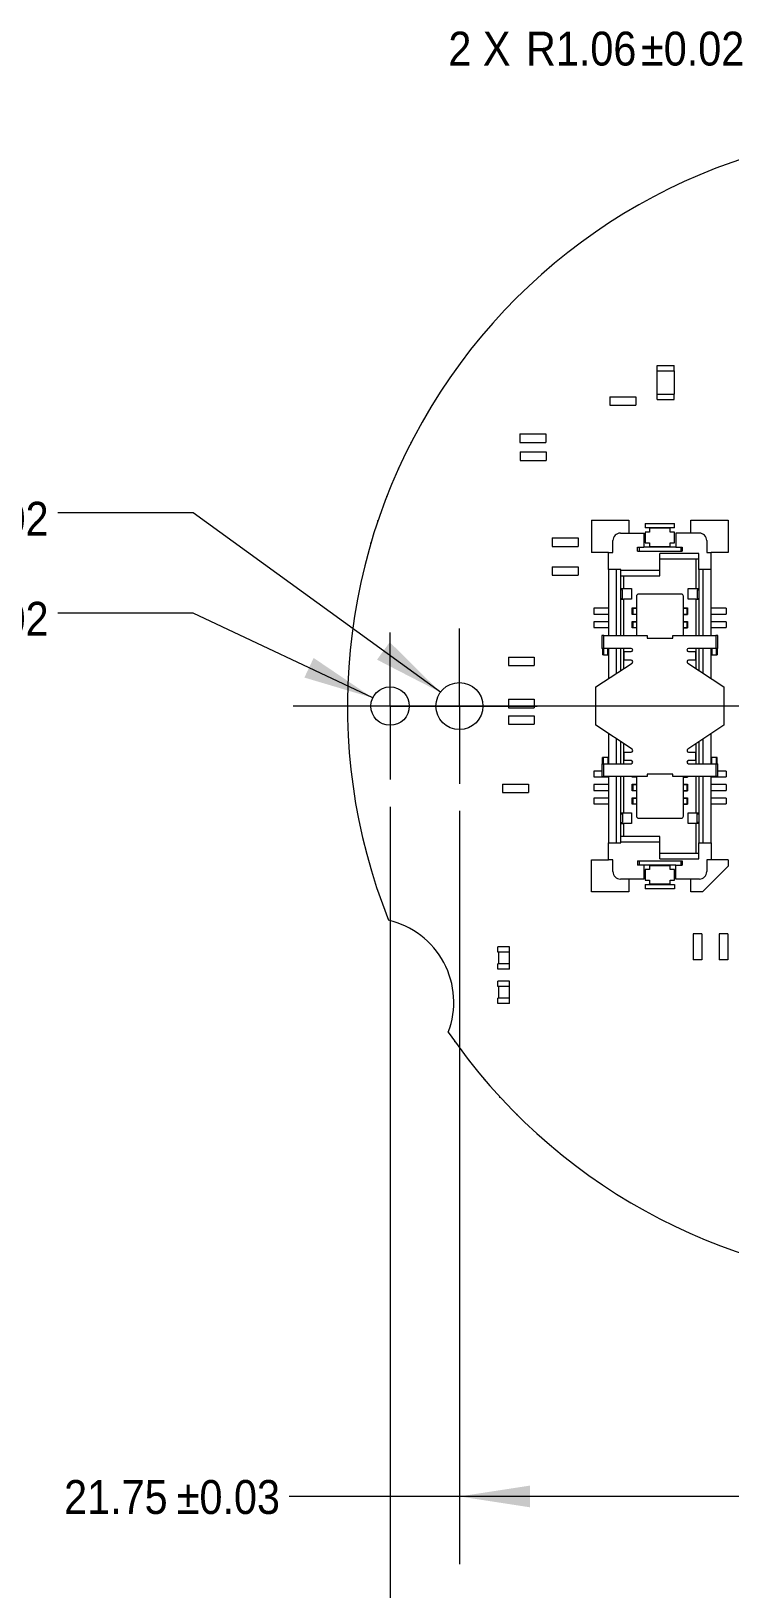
# Model space of a CAD drawing. Header units: millimetres. Extents: x 11 to 421, y 5 to 275.
# Drawn here: x 82.2 to 115, y 47.7 to 120.7 of the extents above; entities that cross this region are included whole.
import ezdxf

# ---------------------------------------------------------------- set-up
doc = ezdxf.new("R2010")
doc.units = ezdxf.units.MM
doc.header["$PDSIZE"] = -1
doc.styles.add('SLDTEXTSTYLE0', font='GOTHIC.TTF', dxfattribs={"width": 0.913})
doc.dimstyles.new('SLDDIMSTYLE1', dxfattribs={"dimtxt": 1.5875, "dimasz": 3.302, "dimexe": 0, "dimexo": 0.0625, "dimgap": 0.396875, "dimtad": 0, "dimtih": 1, "dimtoh": 1, "dimrnd": 1e-09, "dimzin": 4, "dimdsep": 46, "dimtxsty": 'SLDTEXTSTYLE0', "dimsah": 1, "dimcen": 0, "dimadec": 0, "dimazin": 1, "dimtol": 1, "dimtp": 0.02, "dimtm": 0.02, "dimtfac": 1, "dimtofl": 0, "dimtmove": 0, "dimatfit": 3, "dimfxl": 0, "dimfrac": 2, "dimtolj": 1, "dimarcsym": 0})
doc.dimstyles.new('SLDDIMSTYLE2', dxfattribs={"dimtxt": 1.5875, "dimasz": 3.302, "dimexe": 0, "dimexo": 0.0625, "dimgap": 0.396875, "dimtad": 0, "dimtih": 1, "dimtoh": 1, "dimrnd": 1e-09, "dimzin": 12, "dimdsep": 46, "dimtxsty": 'SLDTEXTSTYLE0', "dimsah": 1, "dimcen": 0.09, "dimadec": 0, "dimazin": 3, "dimtol": 1, "dimtp": 0.03, "dimtm": 0.03, "dimtfac": 1, "dimtofl": 0, "dimtmove": 0, "dimatfit": 3, "dimfxl": 0, "dimfrac": 2, "dimtolj": 1, "dimarcsym": 0})
doc.dimstyles.new('SLDDIMSTYLE3', dxfattribs={"dimtxt": 1.5875, "dimasz": 3.302, "dimexe": 0, "dimexo": 0.0625, "dimgap": 0.396875, "dimtad": 0, "dimtih": 1, "dimtoh": 1, "dimrnd": 1e-09, "dimzin": 12, "dimdsep": 46, "dimtxsty": 'SLDTEXTSTYLE0', "dimsah": 1, "dimcen": 0, "dimadec": 0, "dimazin": 3, "dimtol": 1, "dimtp": 0.02, "dimtm": 0.02, "dimtfac": 1, "dimtofl": 0, "dimtmove": 1, "dimatfit": 3, "dimfxl": 0, "dimfrac": 2, "dimtolj": 1, "dimarcsym": 0})

# ---------------------------------------------------------------- blocks, each defined once
blk = doc.blocks.new('_D_1')
at = {"color": 7, "linetype": 'Continuous', "lineweight": 0}
for p, q in [((89.811, 93.412), (83.461, 93.412)), ((98.217, 89.439), (89.811, 93.412))]:
    blk.add_line(p, q, dxfattribs=at)
blk.add_solid([(98.217, 89.439), (95.449, 91.309), (95.015, 90.391)], dxfattribs=at)
at = {"color": 7, "linetype": 'Continuous', "lineweight": 0, "char_height": 1.5875, "attachment_point": 1, "style": 'SLDTEXTSTYLE0'}
for s, insert in [('2 X ', (68.058, 93.937, -1.534)), ('%%c', (71.694, 93.913, -1.534)), ('1.80', (74.088, 93.937, -1.534)), ('±0.02', (78.193, 93.937, -1.534))]:
    blk.add_mtext(s, dxfattribs=dict(at, insert=insert))
blk = doc.blocks.new('_D_2')
at = {"color": 7, "linetype": 'Continuous', "lineweight": 0}
for p, q in [((89.811, 98.097), (83.461, 98.097)), ((101.39, 89.7), (89.811, 98.097))]:
    blk.add_line(p, q, dxfattribs=at)
blk.add_solid([(101.39, 89.7), (99.015, 92.05), (98.419, 91.228)], dxfattribs=at)
at = {"color": 7, "linetype": 'Continuous', "lineweight": 0, "char_height": 1.5875, "attachment_point": 1, "style": 'SLDTEXTSTYLE0'}
for s, insert in [('2 X ', (68.058, 98.623, -1.534)), ('%%c', (71.694, 98.599, -1.534)), ('2.20', (74.088, 98.623, -1.534)), ('±0.02', (78.193, 98.623, -1.534))]:
    blk.add_mtext(s, dxfattribs=dict(at, insert=insert))
blk = doc.blocks.new('_D_3')
at = {"color": 7, "linetype": 'Continuous', "lineweight": 0}
for p, q in [((99.031, 84.345), (99.031, 30.873)), ((124.031, 58.244), (124.031, 30.873)), ((99.031, 34.048), (106.597, 34.048)), ((124.031, 34.048), (114.211, 34.048))]:
    blk.add_line(p, q, dxfattribs=at)
for points in [[(99.031, 34.048), (102.333, 33.54), (102.333, 34.556)], [(124.031, 34.048), (120.729, 34.556), (120.729, 33.54)]]:
    blk.add_solid(points, dxfattribs=at)
at = {"color": 7, "linetype": 'Continuous', "lineweight": 0, "char_height": 1.5875, "attachment_point": 1, "style": 'SLDTEXTSTYLE0'}
for s, insert in [('25', (106.597, 34.815, -1.534)), ('±0.03', (108.943, 34.815, -1.534))]:
    blk.add_mtext(s, dxfattribs=dict(at, insert=insert))
blk = doc.blocks.new('_D_4')
at = {"color": 7, "linetype": 'Continuous', "lineweight": 0}
for p, q in [((102.281, 84.145), (102.281, 48.873)), ((124.031, 58.244), (124.031, 48.873)), ((102.281, 52.048), (94.303, 52.048)), ((124.031, 52.048), (102.281, 52.048))]:
    blk.add_line(p, q, dxfattribs=at)
for points in [[(102.281, 52.048), (105.583, 51.54), (105.583, 52.556)], [(124.031, 52.048), (120.729, 52.556), (120.729, 51.54)]]:
    blk.add_solid(points, dxfattribs=at)
at = {"color": 7, "linetype": 'Continuous', "lineweight": 0, "char_height": 1.5875, "attachment_point": 1, "style": 'SLDTEXTSTYLE0'}
for s, insert in [('21.75', (83.757, 52.815, -1.534)), ('±0.03', (89.035, 52.815, -1.534))]:
    blk.add_mtext(s, dxfattribs=dict(at, insert=insert))
blk = doc.blocks.new('_D_7')
at = {"color": 7, "linetype": 'Continuous', "lineweight": 0}
for p, q in [((122.406, 119.868), (116.056, 119.868)), ((124.412, 114.666), (122.406, 119.868)), ((124.412, 114.666), (126.696, 108.742))]:
    blk.add_line(p, q, dxfattribs=at)
blk.add_solid([(124.412, 114.666), (125.126, 111.403), (126.074, 111.768)], dxfattribs=at)
at = {"color": 7, "linetype": 'Continuous', "lineweight": 0, "char_height": 1.5875, "attachment_point": 1, "style": 'SLDTEXTSTYLE0'}
for s, insert in [('2 X ', (101.762, 120.635, -1.534)), ('R1.06', (105.398, 120.635, -1.534)), ('±0.02', (110.789, 120.635, -1.534))]:
    blk.add_mtext(s, dxfattribs=dict(at, insert=insert))
blk = doc.blocks.new('SW_CENTERMARKSYMBOL_3')
at = {"color": 0, "linetype": 'Continuous', "lineweight": 0}
for p, q in [((0, 2.54), (0, 3.64)), ((0, 0), (0, 2.54)), ((-2.54, 0), (-3.64, 0)), ((0, 0), (-2.54, 0)), ((0, 0), (0, -2.54)), ((0, 0), (2.54, 0)), ((2.54, 0), (3.64, 0)), ((0, -2.54), (0, -3.64))]:
    blk.add_line(p, q, dxfattribs=at)
blk = doc.blocks.new('SW_CENTERMARKSYMBOL_4')
at = {"color": 0, "linetype": 'Continuous', "lineweight": 0}
for p, q in [((0, 2.54), (0, 3.44)), ((0, 0), (0, 2.54)), ((-2.54, 0), (-3.44, 0)), ((0, 0), (-2.54, 0)), ((0, 0), (0, -2.54)), ((0, 0), (2.54, 0)), ((2.54, 0), (3.44, 0)), ((0, -2.54), (0, -3.44))]:
    blk.add_line(p, q, dxfattribs=at)
blk = doc.blocks.new('SW_CENTERMARKSYMBOL_8')
at = {"color": 0, "linetype": 'Continuous', "lineweight": 0}
for p, q in [((0, 5.08), (0, 29.541)), ((0, 0), (0, 2.54)), ((-5.08, 0), (-29.541, 0)), ((0, 0), (-2.54, 0)), ((0, 0), (0, -2.54)), ((0, 0), (2.54, 0)), ((5.08, 0), (29.541, 0)), ((0, -5.08), (0, -29.541))]:
    blk.add_line(p, q, dxfattribs=at)

msp = doc.modelspace()

# ---------------------------------------------------------------- linework, layer by layer
at = {"color": 7, "linetype": 'Continuous', "lineweight": 15}
for p, q in [((111.54134, 104.75461), (111.54134, 105.0046)), ((111.54134, 105.0046), (112.34134, 105.0046)), ((111.54134, 103.4045), (111.54134, 104.75461)), ((111.54134, 104.75461), (112.34134, 104.75461)), ((112.34134, 104.75461), (112.34134, 105.0046)), ((112.34134, 104.75461), (112.34134, 103.6545)), ((111.54142, 103.4045), (111.54142, 103.6545)), ((111.54142, 103.6545), (112.34142, 103.6545)), ((112.34142, 103.4045), (112.34142, 103.6545)), ((109.32379, 103.53902), (109.32379, 103.14002)), ((109.32379, 103.53902), (110.53878, 103.53902)), ((109.32379, 103.14002), (110.53878, 103.14002)), ((110.53878, 103.53902), (110.53878, 103.14002)), ((111.54142, 103.4045), (111.54134, 103.4045)), ((111.54142, 103.4045), (112.34142, 103.4045)), ((105.11687, 101.80471), (105.11687, 101.40571)), ((105.11687, 101.80471), (106.33186, 101.80471)), ((105.11687, 101.40571), (106.33186, 101.40571)), ((106.33186, 101.80471), (106.33186, 101.40571)), ((105.12328, 100.95412), (105.12328, 100.55512)), ((105.12328, 100.95412), (106.33829, 100.95412)), ((106.33829, 100.95412), (106.33829, 100.55512)), ((105.12328, 100.55512), (106.33829, 100.55512)), ((108.4707, 97.75465), (110.2207, 97.75465)), ((108.4707, 97.75465), (108.4707, 96.25465)), ((110.2207, 97.75465), (110.2207, 97.15465)), ((113.12071, 97.15465), (113.12071, 97.75465)), ((113.12071, 97.75465), (114.87071, 97.75465)), ((114.87071, 97.75465), (114.87071, 96.25465)), ((109.8207, 97.15465), (110.92071, 97.15465)), ((110.92071, 97.15465), (110.92071, 96.50465)), ((110.98571, 97.60465), (110.98571, 97.40465)), ((110.98571, 97.60465), (112.3557, 97.60465)), ((112.3557, 97.40465), (110.98571, 97.40465)), ((110.98571, 97.20465), (110.98571, 96.70465)), ((111.18571, 97.20465), (110.98571, 97.20465)), ((111.18571, 97.40465), (111.18571, 97.37965)), ((112.15571, 97.37965), (111.18571, 97.37965)), ((111.18571, 97.37965), (111.18571, 97.20465)), ((112.15571, 97.40465), (112.15571, 97.37965)), ((112.15571, 97.20465), (112.15571, 97.37965)), ((112.3557, 97.20465), (112.15571, 97.20465)), ((112.3557, 97.40465), (112.3557, 97.60465)), ((112.3557, 96.70465), (112.3557, 97.20465)), ((112.4207, 97.15465), (112.4207, 96.50465)), ((113.52071, 97.15465), (112.4207, 97.15465)), ((106.62318, 96.92901), (107.83819, 96.92901)), ((106.62318, 96.92901), (106.62318, 96.53002)), ((106.62318, 96.53002), (107.83819, 96.53002)), ((107.83819, 96.92901), (107.83819, 96.53002)), ((109.4707, 96.25465), (109.4707, 96.80465)), ((110.62071, 96.50465), (110.92071, 96.50465)), ((110.62071, 96.30465), (110.62071, 96.50465)), ((110.62071, 96.30465), (112.72071, 96.30465)), ((110.69571, 96.50465), (110.69571, 96.30465)), ((112.4207, 96.50465), (110.92071, 96.50465)), ((110.98571, 96.70465), (111.18571, 96.70465)), ((111.18571, 96.70465), (111.18571, 96.52965)), ((111.18571, 96.52965), (112.15571, 96.52965)), ((111.18571, 96.52965), (111.18571, 96.50465)), ((112.15571, 96.70465), (112.3557, 96.70465)), ((112.15571, 96.52965), (112.15571, 96.70465)), ((112.15571, 96.52965), (112.15571, 96.50465)), ((112.4207, 96.50465), (112.72071, 96.50465)), ((112.6457, 96.50465), (112.6457, 96.30465)), ((112.72071, 96.50465), (112.72071, 96.30465)), ((113.8707, 96.80465), (113.8707, 96.25465)), ((106.62318, 95.57902), (106.62318, 95.18002)), ((106.62318, 95.57902), (107.83819, 95.57902)), ((107.83819, 95.57902), (107.83819, 95.18002)), ((109.27071, 96.25465), (108.4707, 96.25465)), ((109.27071, 96.25465), (109.4707, 96.25465)), ((109.27071, 95.45465), (109.27071, 96.25465)), ((111.6707, 95.40465), (111.6707, 96.20465)), ((113.50071, 96.20465), (111.6707, 96.20465)), ((111.6707, 95.95465), (113.50071, 95.95465)), ((113.3707, 94.55465), (113.3707, 95.95465)), ((113.50071, 95.45465), (113.50071, 96.20465)), ((113.8707, 96.25465), (114.07071, 96.25465)), ((114.07071, 95.45465), (114.07071, 96.25465)), ((114.87071, 96.25465), (114.07071, 96.25465)), ((106.62318, 95.18002), (107.83819, 95.18002)), ((109.6407, 95.45465), (109.27071, 95.45465)), ((109.27071, 95.45465), (109.27071, 92.35465)), ((109.84071, 95.45465), (109.6407, 95.45465)), ((109.6407, 92.35465), (109.6407, 95.45465)), ((109.84071, 92.35465), (109.84071, 95.45465)), ((111.6707, 95.40465), (109.84071, 95.40465)), ((109.84071, 95.15465), (111.6707, 95.15465)), ((109.97071, 95.15465), (109.97071, 94.55465)), ((111.6707, 95.15465), (111.6707, 95.40465)), ((113.50071, 95.45465), (113.50071, 92.35465)), ((113.7007, 95.45465), (113.50071, 95.45465)), ((113.7007, 92.35465), (113.7007, 95.45465)), ((114.07071, 95.45465), (113.7007, 95.45465)), ((114.07071, 92.35465), (114.07071, 95.45465)), ((109.84071, 94.55465), (109.97071, 94.55465)), ((109.9207, 94.49965), (109.84071, 94.49965)), ((109.84071, 94.09965), (109.9207, 94.09965)), ((109.9207, 94.09965), (109.9207, 94.49965)), ((109.97071, 94.55465), (110.34071, 94.55465)), ((110.34071, 94.55465), (110.34071, 94.05465)), ((110.57071, 94.20215), (110.57071, 92.35465)), ((112.67071, 94.30215), (110.6707, 94.30215)), ((112.77071, 92.35465), (112.77071, 94.20215)), ((113.00071, 94.05465), (113.00071, 94.55465)), ((113.00071, 94.55465), (113.3707, 94.55465)), ((113.3707, 94.55465), (113.50071, 94.55465)), ((113.4207, 94.49965), (113.4207, 94.09965)), ((113.4207, 94.49965), (113.50071, 94.49965)), ((113.4207, 94.09965), (113.50071, 94.09965)), ((108.5707, 93.63465), (108.5707, 93.36465)), ((109.27071, 93.63465), (108.5707, 93.63465)), ((108.5707, 93.36465), (109.27071, 93.36465)), ((109.84071, 94.05465), (109.97071, 94.05465)), ((109.97071, 94.05465), (109.97071, 92.35465)), ((110.34071, 94.05465), (109.97071, 94.05465)), ((110.3707, 93.34965), (110.3707, 93.64965)), ((110.3707, 93.64965), (110.57071, 93.64965)), ((110.3707, 93.63465), (110.3707, 93.36465)), ((110.3707, 93.63465), (110.41143, 93.63465)), ((110.3707, 93.36465), (110.41143, 93.36465)), ((110.41143, 93.63465), (110.57071, 93.63465)), ((110.41143, 93.63465), (110.41143, 93.36465)), ((110.41143, 93.36465), (110.57071, 93.36465)), ((112.77071, 93.64965), (112.9707, 93.64965)), ((112.77071, 93.63465), (112.92998, 93.63465)), ((112.77071, 93.36465), (112.92998, 93.36465)), ((112.92998, 93.63465), (112.92998, 93.36465)), ((112.92998, 93.63465), (112.9707, 93.63465)), ((112.92998, 93.36465), (112.9707, 93.36465)), ((112.9707, 93.64965), (112.9707, 93.34965)), ((112.9707, 93.36465), (112.9707, 93.63465)), ((113.3707, 94.05465), (113.00071, 94.05465)), ((113.3707, 92.35465), (113.3707, 94.05465)), ((113.3707, 94.05465), (113.50071, 94.05465)), ((114.7707, 93.63465), (114.07071, 93.63465)), ((114.07071, 93.36465), (114.7707, 93.36465)), ((114.7707, 93.63465), (114.7707, 93.36465)), ((108.5707, 92.99966), (108.5707, 92.72965)), ((109.27071, 92.99966), (108.5707, 92.99966)), ((108.5707, 92.72965), (109.27071, 92.72965)), ((110.57071, 93.34965), (110.3707, 93.34965)), ((110.3707, 92.71466), (110.3707, 93.01465)), ((110.3707, 93.01465), (110.57071, 93.01465)), ((110.3707, 92.99966), (110.3707, 92.72965)), ((110.3707, 92.99966), (110.41143, 92.99966)), ((110.3707, 92.72965), (110.41143, 92.72965)), ((110.57071, 92.71466), (110.3707, 92.71466)), ((110.41143, 92.99966), (110.57071, 92.99966)), ((110.41143, 92.99966), (110.41143, 92.72965)), ((110.41143, 92.72965), (110.57071, 92.72965)), ((112.77071, 93.34965), (112.9707, 93.34965)), ((112.77071, 93.01465), (112.9707, 93.01465)), ((112.77071, 92.99966), (112.92998, 92.99966)), ((112.77071, 92.72965), (112.92998, 92.72965)), ((112.77071, 92.71466), (112.9707, 92.71466)), ((112.92998, 92.99966), (112.92998, 92.72965)), ((112.92998, 92.99966), (112.9707, 92.99966)), ((112.92998, 92.72965), (112.9707, 92.72965)), ((112.9707, 93.01465), (112.9707, 92.71466)), ((112.9707, 92.72965), (112.9707, 92.99966)), ((114.7707, 92.99966), (114.07071, 92.99966)), ((114.07071, 92.72965), (114.7707, 92.72965)), ((114.7707, 92.99966), (114.7707, 92.72965)), ((108.95071, 92.35465), (108.95071, 91.75466)), ((109.05071, 92.35465), (108.95071, 92.35465)), ((109.05071, 91.75466), (109.05071, 92.35465)), ((109.05071, 92.35465), (111.07071, 92.35465)), ((111.07071, 92.35465), (111.07071, 92.23465)), ((111.07071, 92.23465), (112.27071, 92.23465)), ((112.27071, 92.23465), (112.27071, 92.35465)), ((112.27071, 92.35465), (114.29071, 92.35465)), ((114.29071, 92.35465), (114.29071, 91.75466)), ((114.3907, 92.35465), (114.29071, 92.35465)), ((114.3907, 91.75466), (114.3907, 92.35465)), ((104.57318, 91.35402), (104.57318, 90.95502)), ((104.57318, 91.35402), (105.78819, 91.35402)), ((105.78819, 91.35402), (105.78819, 90.95502)), ((109.05071, 91.75466), (108.95071, 91.75466)), ((108.98863, 91.75466), (108.98863, 91.45465)), ((109.03271, 91.45465), (108.98863, 91.45465)), ((109.03271, 91.75466), (109.03271, 91.45465)), ((109.03271, 91.45465), (109.23283, 91.45465)), ((110.3257, 91.75466), (109.05071, 91.75466)), ((109.23283, 91.45465), (109.23283, 91.75466)), ((109.23283, 91.45465), (109.24108, 91.45465)), ((109.24108, 91.45465), (109.24108, 91.75466)), ((109.27071, 91.45465), (109.24108, 91.45465)), ((109.27071, 91.75466), (109.27071, 90.34812)), ((109.6407, 90.59076), (109.6407, 91.75466)), ((109.84071, 90.72191), (109.84071, 91.75466)), ((109.97071, 91.75466), (109.97071, 90.80717)), ((110.00071, 91.60465), (110.3257, 91.60465)), ((110.00071, 91.20465), (110.00071, 91.60465)), ((110.3257, 91.20465), (110.00071, 91.20465)), ((114.29071, 91.75466), (113.01571, 91.75466)), ((113.01571, 91.60465), (113.34071, 91.60465)), ((113.34071, 91.20465), (113.01571, 91.20465)), ((113.34071, 91.60465), (113.34071, 91.20465)), ((113.3707, 90.80717), (113.3707, 91.75466)), ((113.50071, 91.75466), (113.50071, 90.72191)), ((113.7007, 90.59076), (113.7007, 91.75466)), ((114.07071, 90.34812), (114.07071, 91.75466)), ((114.07071, 91.45465), (114.10033, 91.45465)), ((114.10033, 91.75466), (114.10033, 91.45465)), ((114.10033, 91.45465), (114.10858, 91.45465)), ((114.10858, 91.45465), (114.10858, 91.75466)), ((114.10858, 91.45465), (114.3087, 91.45465)), ((114.3907, 91.75466), (114.29071, 91.75466)), ((114.3087, 91.75466), (114.3087, 91.45465)), ((114.3087, 91.45465), (114.35278, 91.45465)), ((114.35278, 91.75466), (114.35278, 91.45465)), ((104.57318, 90.95502), (105.78819, 90.95502)), ((108.67071, 89.95466), (110.36683, 91.06694)), ((112.97458, 91.06694), (114.6707, 89.95466)), ((108.67071, 88.15465), (108.67071, 89.95466)), ((114.6707, 89.95466), (114.6707, 88.15465)), ((104.57318, 89.37902), (105.78819, 89.37902)), ((104.57318, 89.37902), (104.57318, 88.98002)), ((105.78819, 89.37902), (105.78819, 88.98002)), ((104.57318, 88.98002), (105.78819, 88.98002)), ((104.57336, 88.6042), (104.57336, 88.20521)), ((104.57336, 88.6042), (105.78835, 88.6042)), ((105.78835, 88.6042), (105.78835, 88.20521)), ((104.57336, 88.20521), (105.78835, 88.20521)), ((110.36683, 87.04237), (108.67071, 88.15465)), ((109.27071, 87.76119), (109.27071, 86.35465)), ((114.6707, 88.15465), (112.97458, 87.04237)), ((114.07071, 86.35465), (114.07071, 87.76119)), ((109.6407, 86.35465), (109.6407, 87.51855)), ((109.84071, 86.35465), (109.84071, 87.38739)), ((109.97071, 87.30214), (109.97071, 86.35465)), ((110.00071, 86.50465), (110.00071, 86.90466)), ((110.00071, 86.90466), (110.3257, 86.90466)), ((113.01571, 86.90466), (113.34071, 86.90466)), ((113.34071, 86.90466), (113.34071, 86.50465)), ((113.3707, 86.35465), (113.3707, 87.30214)), ((113.50071, 87.38739), (113.50071, 86.35465)), ((113.7007, 86.35465), (113.7007, 87.51855)), ((108.95071, 86.35465), (108.95071, 85.75465)), ((108.95071, 86.35465), (109.05071, 86.35465)), ((108.98863, 86.35465), (108.98863, 86.65465)), ((109.03271, 86.65465), (108.98863, 86.65465)), ((109.23283, 86.65465), (109.03271, 86.65465)), ((109.03271, 86.35465), (109.03271, 86.65465)), ((109.05071, 85.75465), (109.05071, 86.35465)), ((109.05071, 86.35465), (110.3257, 86.35465)), ((109.24108, 86.65465), (109.23283, 86.65465)), ((109.23283, 86.65465), (109.23283, 86.35465)), ((109.24108, 86.35465), (109.24108, 86.65465)), ((109.27071, 86.65465), (109.24108, 86.65465)), ((110.3257, 86.50465), (110.00071, 86.50465)), ((113.34071, 86.50465), (113.01571, 86.50465)), ((113.01571, 86.35465), (114.29071, 86.35465)), ((114.10033, 86.65465), (114.07071, 86.65465)), ((114.10033, 86.35465), (114.10033, 86.65465)), ((114.10858, 86.65465), (114.10033, 86.65465)), ((114.10858, 86.35465), (114.10858, 86.65465)), ((114.3087, 86.65465), (114.10858, 86.65465)), ((114.29071, 86.35465), (114.29071, 85.75465)), ((114.29071, 86.35465), (114.3907, 86.35465)), ((114.3087, 86.65465), (114.3087, 86.35465)), ((114.35278, 86.65465), (114.3087, 86.65465)), ((114.35278, 86.35465), (114.35278, 86.65465)), ((114.3907, 85.75465), (114.3907, 86.35465)), ((104.29819, 85.40402), (105.51319, 85.40402)), ((104.29819, 85.40402), (104.29819, 85.00502)), ((105.51319, 85.40402), (105.51319, 85.00502)), ((108.5707, 86.01465), (108.5707, 85.74465)), ((108.95071, 86.01465), (108.5707, 86.01465)), ((108.5707, 85.74465), (109.27071, 85.74465)), ((108.5707, 85.37966), (108.5707, 85.10965)), ((109.27071, 85.37966), (108.5707, 85.37966)), ((108.95071, 85.75465), (109.05071, 85.75465)), ((111.07071, 85.75465), (109.05071, 85.75465)), ((109.27071, 85.75465), (109.27071, 82.65465)), ((109.6407, 82.65465), (109.6407, 85.75465)), ((109.84071, 82.65465), (109.84071, 85.75465)), ((109.97071, 85.75465), (109.97071, 84.05465)), ((110.3707, 85.75465), (110.3707, 85.74465)), ((110.3707, 85.72965), (110.3707, 85.75465)), ((110.3707, 85.74465), (110.41143, 85.74465)), ((110.57071, 85.72965), (110.3707, 85.72965)), ((110.3707, 85.09465), (110.3707, 85.39465)), ((110.3707, 85.39465), (110.57071, 85.39465)), ((110.3707, 85.37966), (110.3707, 85.10965)), ((110.3707, 85.37966), (110.41143, 85.37966)), ((110.41143, 85.74465), (110.57071, 85.74465)), ((110.41143, 85.37966), (110.57071, 85.37966)), ((110.41143, 85.37966), (110.41143, 85.10965)), ((110.57071, 85.75465), (110.57071, 83.90715)), ((112.27071, 85.87465), (111.07071, 85.87465)), ((111.07071, 85.87465), (111.07071, 85.75465)), ((112.27071, 85.75465), (112.27071, 85.87465)), ((114.29071, 85.75465), (112.27071, 85.75465)), ((112.77071, 83.90715), (112.77071, 85.75465)), ((112.77071, 85.74465), (112.92998, 85.74465)), ((112.77071, 85.72965), (112.9707, 85.72965)), ((112.77071, 85.39465), (112.9707, 85.39465)), ((112.77071, 85.37966), (112.92998, 85.37966)), ((112.92998, 85.74465), (112.9707, 85.74465)), ((112.92998, 85.37966), (112.92998, 85.10965)), ((112.92998, 85.37966), (112.9707, 85.37966)), ((112.9707, 85.74465), (112.9707, 85.75465)), ((112.9707, 85.75465), (112.9707, 85.72965)), ((112.9707, 85.39465), (112.9707, 85.09465)), ((112.9707, 85.10965), (112.9707, 85.37966)), ((113.3707, 84.05465), (113.3707, 85.75465)), ((113.50071, 85.75465), (113.50071, 82.65465)), ((113.7007, 82.65465), (113.7007, 85.75465)), ((114.07071, 82.65465), (114.07071, 85.75465)), ((114.07071, 85.74465), (114.7707, 85.74465)), ((114.7707, 85.37966), (114.07071, 85.37966)), ((114.3907, 85.75465), (114.29071, 85.75465)), ((114.7707, 86.01465), (114.3907, 86.01465)), ((114.7707, 86.01465), (114.7707, 85.74465)), ((114.7707, 85.37966), (114.7707, 85.10965)), ((104.29819, 85.00502), (105.51319, 85.00502)), ((108.5707, 85.10965), (109.27071, 85.10965)), ((108.5707, 84.74465), (108.5707, 84.47465)), ((109.27071, 84.74465), (108.5707, 84.74465)), ((110.3707, 85.10965), (110.41143, 85.10965)), ((110.57071, 85.09465), (110.3707, 85.09465)), ((110.3707, 84.45965), (110.3707, 84.75966)), ((110.3707, 84.75966), (110.57071, 84.75966)), ((110.3707, 84.74465), (110.3707, 84.47465)), ((110.3707, 84.74465), (110.41143, 84.74465)), ((110.41143, 85.10965), (110.57071, 85.10965)), ((110.41143, 84.74465), (110.57071, 84.74465)), ((110.41143, 84.74465), (110.41143, 84.47465)), ((112.77071, 85.10965), (112.92998, 85.10965)), ((112.77071, 85.09465), (112.9707, 85.09465)), ((112.77071, 84.75966), (112.9707, 84.75966)), ((112.77071, 84.74465), (112.92998, 84.74465)), ((112.92998, 85.10965), (112.9707, 85.10965)), ((112.92998, 84.74465), (112.92998, 84.47465)), ((112.92998, 84.74465), (112.9707, 84.74465)), ((112.9707, 84.75966), (112.9707, 84.45965)), ((112.9707, 84.47465), (112.9707, 84.74465)), ((114.07071, 85.10965), (114.7707, 85.10965)), ((114.7707, 84.74465), (114.07071, 84.74465)), ((114.7707, 84.74465), (114.7707, 84.47465)), ((108.5707, 84.47465), (109.27071, 84.47465)), ((109.84071, 84.05465), (109.97071, 84.05465)), ((109.84071, 84.00965), (109.9207, 84.00965)), ((109.9207, 84.00965), (109.9207, 83.60965)), ((109.97071, 84.05465), (110.34071, 84.05465)), ((110.34071, 84.05465), (110.34071, 83.55465)), ((110.3707, 84.47465), (110.41143, 84.47465)), ((110.57071, 84.45965), (110.3707, 84.45965)), ((110.41143, 84.47465), (110.57071, 84.47465)), ((112.77071, 84.47465), (112.92998, 84.47465)), ((112.77071, 84.45965), (112.9707, 84.45965)), ((112.92998, 84.47465), (112.9707, 84.47465)), ((113.00071, 83.55465), (113.00071, 84.05465)), ((113.00071, 84.05465), (113.3707, 84.05465)), ((113.3707, 84.05465), (113.50071, 84.05465)), ((113.4207, 84.00965), (113.50071, 84.00965)), ((113.4207, 83.60965), (113.4207, 84.00965)), ((114.07071, 84.47465), (114.7707, 84.47465)), ((109.84071, 83.60965), (109.9207, 83.60965)), ((109.84071, 83.55465), (109.97071, 83.55465)), ((109.97071, 83.55465), (109.97071, 82.95466)), ((110.34071, 83.55465), (109.97071, 83.55465)), ((110.6707, 83.80715), (112.67071, 83.80715)), ((113.3707, 83.55465), (113.00071, 83.55465)), ((113.3707, 82.15465), (113.3707, 83.55465)), ((113.50071, 83.55465), (113.3707, 83.55465)), ((113.50071, 83.60965), (113.4207, 83.60965)), ((109.27071, 82.65465), (109.6407, 82.65465)), ((109.27071, 81.85465), (109.27071, 82.65465)), ((109.6407, 82.65465), (109.84071, 82.65465)), ((111.6707, 82.95466), (109.84071, 82.95466)), ((109.84071, 82.70465), (111.6707, 82.70465)), ((111.6707, 82.70465), (111.6707, 82.95466)), ((111.6707, 81.90465), (111.6707, 82.70465)), ((113.50071, 82.65465), (113.7007, 82.65465)), ((113.50071, 81.90465), (113.50071, 82.65465)), ((113.7007, 82.65465), (114.07071, 82.65465)), ((114.07071, 82.65465), (114.07071, 81.85465)), ((108.4707, 80.35465), (108.4707, 81.85465)), ((108.4707, 81.85465), (109.27071, 81.85465)), ((109.4707, 81.85465), (109.27071, 81.85465)), ((109.4707, 81.30465), (109.4707, 81.85465)), ((110.62071, 81.80465), (112.72071, 81.80465)), ((110.62071, 81.80465), (110.62071, 81.60466)), ((110.69571, 81.80465), (110.69571, 81.60466)), ((113.50071, 82.15465), (111.6707, 82.15465)), ((111.6707, 81.90465), (113.50071, 81.90465)), ((112.6457, 81.80465), (112.6457, 81.60466)), ((112.72071, 81.80465), (112.72071, 81.60466)), ((114.07071, 81.85465), (113.8707, 81.85465)), ((113.8707, 81.85465), (113.8707, 81.30465)), ((114.87071, 81.85465), (114.07071, 81.85465)), ((114.87071, 81.85465), (114.87071, 81.55465)), ((110.92071, 81.60466), (110.62071, 81.60466)), ((110.92071, 81.60466), (110.92071, 80.95465)), ((112.4207, 81.60466), (110.92071, 81.60466)), ((110.98571, 81.40465), (110.98571, 80.90465)), ((111.18571, 81.40465), (110.98571, 81.40465)), ((111.18571, 81.60466), (111.18571, 81.57965)), ((112.15571, 81.57965), (111.18571, 81.57965)), ((111.18571, 81.57965), (111.18571, 81.40465)), ((112.15571, 81.57965), (112.15571, 81.60466)), ((112.15571, 81.40465), (112.15571, 81.57965)), ((112.3557, 81.40465), (112.15571, 81.40465)), ((112.3557, 80.90465), (112.3557, 81.40465)), ((112.4207, 80.95465), (112.4207, 81.60466)), ((112.4207, 81.60466), (112.72071, 81.60466)), ((114.87071, 81.55465), (113.67071, 80.35465)), ((110.2207, 80.35465), (108.4707, 80.35465)), ((110.92071, 80.95465), (109.8207, 80.95465)), ((110.2207, 80.95465), (110.2207, 80.35465)), ((110.98571, 80.90465), (111.18571, 80.90465)), ((110.98571, 80.70466), (110.98571, 80.50465)), ((110.98571, 80.70466), (112.3557, 80.70466)), ((112.3557, 80.50465), (110.98571, 80.50465)), ((111.18571, 80.90465), (111.18571, 80.72965)), ((111.18571, 80.72965), (112.15571, 80.72965)), ((111.18571, 80.70466), (111.18571, 80.72965)), ((112.15571, 80.90465), (112.3557, 80.90465)), ((112.15571, 80.72965), (112.15571, 80.90465)), ((112.15571, 80.70466), (112.15571, 80.72965)), ((112.3557, 80.70466), (112.3557, 80.50465)), ((113.52071, 80.95465), (112.4207, 80.95465)), ((113.12071, 80.35465), (113.12071, 80.95465)), ((113.67071, 80.35465), (113.12071, 80.35465)), ((98.96185, 79.02438), (98.96124, 79.02415)), ((113.23118, 78.38719), (113.23118, 77.17219)), ((113.63018, 78.38719), (113.23118, 78.38719)), ((113.63018, 78.38719), (113.63018, 77.17219)), ((114.85517, 78.38719), (114.45618, 78.38719)), ((114.45618, 78.38719), (114.45618, 77.17219)), ((114.85517, 78.38719), (114.85517, 77.17219)), ((104.63077, 77.77961), (104.08077, 77.77961)), ((104.08077, 77.52961), (104.08077, 77.77961)), ((104.63077, 77.52961), (104.08077, 77.52961)), ((104.10577, 77.52961), (104.10577, 76.9796)), ((104.60577, 77.52961), (104.60577, 76.9796)), ((104.63077, 77.52961), (104.63077, 77.77961)), ((104.63077, 76.9796), (104.08077, 76.9796)), ((104.08077, 76.72961), (104.08077, 76.9796)), ((104.63077, 76.72961), (104.08077, 76.72961)), ((104.63077, 76.72961), (104.63077, 76.9796)), ((113.63018, 77.17219), (113.23118, 77.17219)), ((114.85517, 77.17219), (114.45618, 77.17219)), ((104.63077, 76.17961), (104.08077, 76.17961)), ((104.08077, 75.92961), (104.08077, 76.17961)), ((104.63077, 75.92961), (104.08077, 75.92961)), ((104.10577, 75.92961), (104.10577, 75.37961)), ((104.60577, 75.92961), (104.60577, 75.37961)), ((104.63077, 75.92961), (104.63077, 76.17961)), ((104.63077, 75.37961), (104.08077, 75.37961)), ((104.08077, 75.12961), (104.08077, 75.37961)), ((104.63077, 75.12961), (104.08077, 75.12961)), ((104.63077, 75.12961), (104.63077, 75.37961))]:
    msp.add_line(p, q, dxfattribs=at)
at = {"color": 8, "linetype": 'Continuous', "lineweight": 15}
for p, q in [((110.41143, 85.75465), (110.41143, 85.74465)), ((112.92998, 85.75465), (112.92998, 85.74465))]:
    msp.add_line(p, q, dxfattribs=at)
at = {"color": 7, "linetype": 'Continuous', "lineweight": 15}
for centre, radius in [((99.03077, 89.05461), 0.9), ((102.28075, 89.05461), 1.1)]:
    msp.add_circle(centre, radius, dxfattribs=at)
for centre, radius, start, end in [((124.03077, 89.05461), 27.00105, 92.2480199, 201.8066519), ((109.82071, 96.80465), 0.35, 90, 180), ((113.52071, 96.80465), 0.35, 0, 90), ((110.67071, 94.20215), 0.1, 90, 180), ((112.67071, 94.20215), 0.1, 0, 90), ((110.32571, 91.67965), 0.075, 270, 90), ((110.32571, 91.12965), 0.075, 303.2559586, 90), ((113.01571, 91.67965), 0.075, 90, 270), ((113.01571, 91.12965), 0.075, 90, 236.7440414), ((110.32571, 86.97965), 0.075, 270, 56.7440414), ((113.01571, 86.97965), 0.075, 123.2559586, 270), ((110.32571, 86.42965), 0.075, 270, 90), ((113.01571, 86.42965), 0.075, 90, 270), ((110.67071, 83.90715), 0.1, 180, 270), ((112.67071, 83.90715), 0.1, 270, 0), ((109.82071, 81.30465), 0.35, 180, 270), ((113.52071, 81.30465), 0.35, 270, 0), ((98.08331, 75.19237), 3.93107, 339.1422353, 77.0952768), ((124.03077, 89.05461), 27.00105, 214.418499, 267.7713135)]:
    msp.add_arc(centre, radius, start, end, dxfattribs=at)
at = {"color": 7, "linetype": 'Continuous', "lineweight": 0}
for p in [(100.01319, 101.39205), (99.41851, 100.15837), (98.87914, 98.87563), (98.46242, 97.7331), (98.13148, 96.68897), (102.0677, 73.34855), (102.73597, 72.45376), (103.45837, 71.56653), (104.18035, 70.75113), (104.97278, 69.92742)]:
    msp.add_point(p, dxfattribs=at)

# ---------------------------------------------------------------- block references
for name, p in [('SW_CENTERMARKSYMBOL_8', (124.03077, 89.05461)), ('SW_CENTERMARKSYMBOL_3', (102.28075, 89.05461)), ('SW_CENTERMARKSYMBOL_4', (99.03077, 89.05461))]:
    msp.add_blockref(name, p, dxfattribs=at)

# ---------------------------------------------------------------- dimensions: what is measured, and where the dimension line sits
dim = msp.add_radius_dim(center=(124.03082, 115.65467), mpoint=(124.41185, 114.6665), text='2 X <>', dimstyle='SLDDIMSTYLE3', dxfattribs=at)
dim.commit()
dim.dimension.update_dxf_attribs({"geometry": '_D_7', "text_midpoint": (108.90929, 119.86765), "dimtype": 164})
for p1, p2, picture, middle in [((103.17126, 88.40886), (101.39025, 89.70037), '_D_2', (75.75923, 98.09735)), ((99.84449, 88.67009), (98.21705, 89.43913), '_D_1', (75.75923, 93.41153))]:
    dim = msp.add_diameter_dim_2p(p1=p1, p2=p2, text='2 X <>', dimstyle='SLDDIMSTYLE1', dxfattribs=at)
    dim.commit()
    dim.dimension.update_dxf_attribs({"geometry": picture, "text_midpoint": middle, "dimtype": 163})
for base, p1, picture, middle in [((124.03077, 52.0476), (102.28075, 85.41461), '_D_4', (89.0297, 52.0476)), ((124.03077, 34.0476), (99.03077, 85.61461), '_D_3', (110.40393, 34.0476))]:
    dim = msp.add_linear_dim(base=base, p1=p1, p2=(124.03077, 59.51356), dimstyle='SLDDIMSTYLE2', dxfattribs=at)
    dim.commit()
    dim.dimension.update_dxf_attribs({"geometry": picture, "text_midpoint": middle, "dimtype": 160})

doc.saveas('drawing.dxf')
